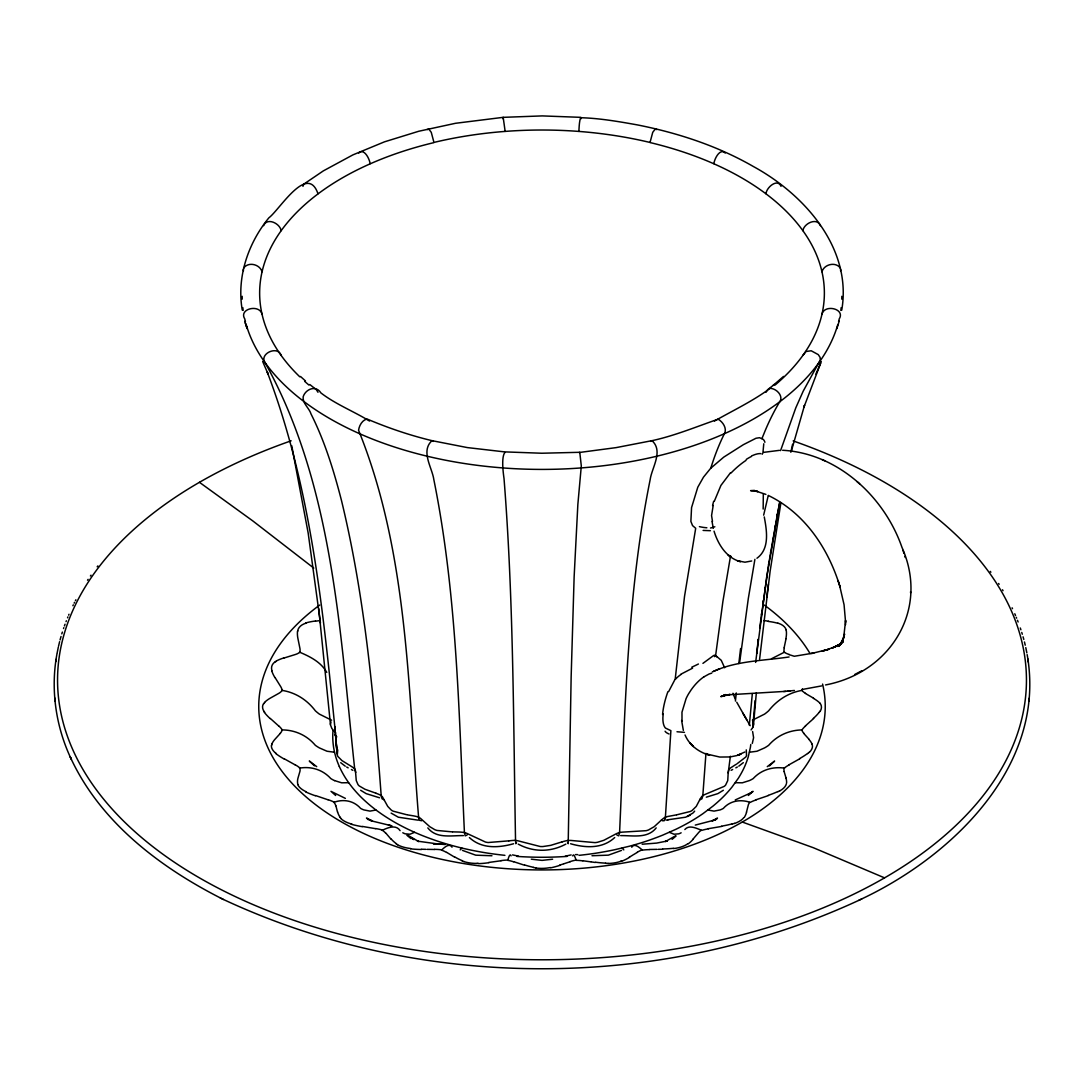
<?xml version="1.0" encoding="UTF-8"?>
<svg xmlns="http://www.w3.org/2000/svg" width="1084" height="1084" viewBox="0 0 1084 1084"><rect width="100%" height="100%" fill="white"/><g stroke="black" fill="none" stroke-linecap="round" stroke-linejoin="round"><path stroke-width="1.5" d="M845.547 624.709L845.601 620.4L843.677 637.677L844.571 633.991L842.282 641.01L843.867 637.433L839.03 646.389M567.528 842.607L568.192 843.704L571.146 677.012L574.127 577.04L577.853 504.426L581.309 465.971L579.764 452.299L541.77 453.234L504.48 451.879L467.339 447.584L431.988 440.66C420.389 451.201 432.137 467.57 433.817 479.521C457.258 595.577 458.966 714.681 464.426 832.566L465.226 835.872L467.15 834.978M662.283 820.737L664.14 820.764L665.319 818.447L670.888 730.657L665.468 728.069A34.051 12.9 -66 0 1 662.907 717.31L663.218 713.949M578.856 131.408C579.195 126.828 579.181 122.126 580.577 117.722C599.303 118.183 618.774 121.557 637.528 124.931C677.893 132.939 717.608 145.934 753.38 166.516C804.301 194.266 852.458 248.236 841.726 310.214M728.177 773.055L727.743 780.575L725.63 785.046A16.409 9.471 0 0 1 724.207 786.374L704.708 794.572A13.699 7.913 0 0 0 702.811 795.683L701.958 798.786L700.101 799.68M702.811 795.683L705.955 753.421M728.272 772.458L730.372 756.253M763.312 493.681L763.163 509.06M861.292 899.124C953.012 855.994 1046.9 765.019 1027.144 654.587M753.543 724.437L756.334 692.812M751.09 729.925L752.716 727.513L755.101 700.616M749.329 725.223L752.337 693.611M1029.19 698.231L1028.919 701.307M735.426 701.063L736.266 692.933M759.613 659.113L770.141 571.132L780.914 502.759M755.629 662.405L766.632 577.42L779.762 502.095L777.133 515.428M738.814 663.543L740.589 648.53M756.822 651.877L756.646 653.34L758.339 639.072L758.15 640.549M715.603 655.698L722.906 601.403L730.575 555.726M502.705 118.617L503.179 117.343L542.244 115.907L580.821 117.343L581.295 118.617M739.708 662.053L748.312 598.531L754.898 559.33M840.561 270.905L840.737 269.537M777.458 513.843L768.8 563.395L759.694 627.975L759.884 626.484M766.645 597.419L768.38 584.154M56.937 654.072C50.42 689.248 55.745 726.266 70.975 758.57M761.361 614.94L761.564 613.436M55.758 661.701L55.88 660.82M55.975 660.21L56.097 659.329M763.082 602.162L763.299 600.644M297.599 631.606L297.734 630.793M764.83 589.669L765.06 588.151M766.632 577.42L766.876 575.889M784.139 647.744L786.036 638.733M650.048 142.424L652.731 132.329L655.102 129.253L656.904 129.511M768.556 564.94L768.8 563.395M770.521 552.718L770.792 551.16M772.675 539.94L772.96 538.382M271.61 745.426L271.935 744.152M57.1 653.191L58.333 647.067M302.951 186.34L303.791 184.144L323.344 170.879L352.869 154.904L384.454 141.841L418.749 131.259L455.51 123.291L503.179 117.343L505.144 131.408M774.897 527.474L775.196 525.903M317.991 193.792C307.45 162.871 279.536 209.917 268.9 217.789C248.06 243.263 236.542 277.192 242.247 310.065M762.879 453.261L763.773 443.79M263.615 225.675C266.867 217.179 279.943 223.236 281.135 230.648M790.832 452.258L792.594 444.223M579.046 855.344A231.542 133.684 0 0 0 594.14 853.46A184.144 106.313 0 0 0 598.097 852.837L600.062 852.512A237.87 137.329 0 0 0 614.438 849.788L629.56 846.184A231.542 133.684 0 0 0 644.817 841.685A184.144 106.313 0 0 0 648.367 840.493L650.115 839.883A237.87 137.329 0 0 0 662.785 835.1L675.766 829.355A231.542 133.684 0 0 0 688.476 822.729A184.144 106.313 0 0 0 691.375 821.049L692.798 820.209A237.87 137.329 0 0 0 702.893 813.691L712.852 806.211A231.542 133.684 0 0 0 722.161 797.905A184.144 106.313 0 0 0 724.207 795.846L725.21 794.816A237.87 137.329 0 0 0 732.039 787.025L738.299 778.298A231.542 133.684 0 0 0 743.57 768.895A184.144 106.313 0 0 0 744.627 766.605L745.128 765.453A237.87 137.329 0 0 0 748.231 756.903L750.372 747.54A231.542 133.684 0 0 0 750.765 744.505M58.536 646.172L59.62 641.687M763.651 515.144L768.271 495.442M713.204 505.442L711.565 515.564L712.486 521.404M572.623 855.886C573.856 852.39 575.739 859.395 576.254 860.371M60.067 639.926L61.029 636.471M791.347 451.107L804.518 405.335L803.989 407.015L821.293 361.582M713.895 163.698C714.37 158.969 719.952 147.736 725.25 153.034M839.179 321.189L836.862 328.628M746.497 812.079L748.123 805.71A21.761 9.81 -11.5 0 1 749.749 802.363M714.329 501.214L720.928 485.415L730.508 472.719M780.575 450.619L795.778 407.882L803.19 391.188L820.222 360.132L820.114 357.435L818.271 354.617L811.198 350.769L806.076 351.487L802.865 355.416A281.989 162.803 0 0 1 775.046 385.064M61.802 633.883L62.357 632.094M507.746 860.371C508.152 859.327 509.697 852.349 511.092 855.859M337.734 749.871L337.3 755.033A16.409 9.471 0 0 0 337.937 756.551L341.921 760.575L350.823 766.076A25.664 14.824 0 0 1 354.915 769.166M579.127 452.516L616.091 447.624L652.012 440.66C663.611 451.201 651.863 467.57 650.183 479.521C626.742 595.577 625.034 714.681 619.574 832.566L618.774 835.872L616.85 834.978M668.665 691.551L675.21 679.031L684.519 596.417L695.698 528.274L692.541 525.591L690.874 521.39L691.565 507.597L697.784 487.217L703.475 477.163L710.711 468.247L713.177 460.836A454.074 225.702 66.1 0 1 724.464 433.573M63.522 628.544L63.821 627.663M752.296 743.448L753.597 737.662L752.608 731.524M516.472 842.607L515.808 843.704L515.537 840.466C513.355 719.762 513.572 598.802 504.006 478.383C503.017 471.648 501.309 456.92 504.873 452.516M64.43 625.915L65.054 624.208M766.009 193.792C766.347 187.424 777.594 177.966 781.049 186.34M66.029 621.633L66.354 620.78M331.054 721.876L330.566 723.394A16.409 9.471 0 0 0 330.485 724.966L331.853 728.489L335.606 732.919M764.898 442.286A47.777 14.024 -57.6 0 0 761.916 438.641L765.087 430.876A454.101 294.157 53 0 1 779.789 401.622M67.547 617.785L67.899 616.904M68.631 615.143L68.997 614.262M815.9 374.116L820.534 363.303M802.865 230.648C804.057 223.236 817.133 217.179 820.385 225.675M299.821 376.839A281.989 162.803 0 0 1 281.135 355.416C277.802 345.105 259.049 353.723 265.011 362.557A298.601 172.397 0 0 0 304.143 401.69A298.601 172.397 0 0 0 359.481 433.641A298.601 172.397 0 0 0 427.272 456.228A298.601 172.397 0 0 0 502.868 467.922A298.601 172.397 0 0 0 581.132 467.922A298.601 172.397 0 0 0 656.728 456.228A298.601 172.397 0 0 0 724.519 433.641C727.174 428.288 722.798 421.825 718.136 419.196C696.375 426.717 674.289 435.931 651.389 440.809L650.861 441.418M752.716 727.513L753.434 725.481A16.409 9.471 0 0 0 753.515 723.922L752.946 721.876M72.899 605.699L73.305 604.858M74.146 603.165L74.566 602.325M75.433 600.631L75.88 599.791M358.75 153.034C364.048 147.736 369.63 158.969 370.105 163.698M821.943 271.745C824.206 264.117 835.913 261.434 840.452 268.236M700.047 799.22L696.253 806.415L692.202 810.412A16.409 9.471 0 0 1 690.237 811.496L676.701 814.829M766.009 392.272L767.675 389.657L774.342 384.468M724.519 433.641A298.601 172.397 0 0 0 779.857 401.69C783.691 395.687 776.076 388.275 770.074 388.357C752.852 401.134 732.784 410.606 714.478 421.053M821.943 314.306C824.409 303.764 845.588 308.75 839.246 318.899A298.601 172.397 0 0 1 838.569 321.718M820.276 710.819L819.314 712.31M842.891 640.237L839.219 645.658L842.742 641.755L837.796 646.443M243.548 268.236C248.087 261.434 259.794 264.117 262.057 271.745M631.728 847.214C634.452 842.525 639.885 848.054 642.446 850.127A21.734 8.265 -5.3 0 1 649.208 849.639M87.519 580.225L88.102 579.357M90.419 575.997L90.988 575.184M263.724 703.719L264.686 702.54M97.194 566.783L97.872 565.916M504.914 855.344A237.87 137.329 0 0 1 491.77 853.731L489.792 853.447A184.144 106.313 0 0 1 485.822 852.837A231.542 133.684 0 0 1 469.535 849.788L461.906 848.094L460.199 849.883M280.349 733.34L275.079 739.153A55.934 29.295 12.8 0 0 271.799 744.112M693.503 812.485L694.654 811.13M693.042 839.111L698.055 833.23A21.707 9.051 -8.7 0 1 701.294 830.249M684.831 829.531C689.248 824.368 696.755 828.488 701.782 830.358A21.788 8.807 -8.8 0 1 708.326 828.854M710.711 468.247L723.76 457.123L743.407 444.657L756.009 438.248L759.505 437.706L761.862 438.722M427.096 129.511L428.898 129.253L431.269 132.329L433.952 142.424A281.989 162.803 0 0 1 649.872 142.424M656.186 827.905C647.568 838.908 632.69 835.398 620.671 835.615M743.326 762.662L738.787 766.158M769.396 765.927L774.626 761.063L767.269 766.645M715.399 819.938L717.5 818.081L712.147 820.886L713.76 820.276L695.291 825.087M805.344 725.955L810.141 721.646M748.326 795.48L753.028 791.32L750.724 792.973L752.391 791.97M813.637 718.502L810.534 721.307M661.145 820.29L654.248 826.672L648.544 829.938A16.409 9.471 0 0 1 646.159 830.683L622.175 832.146A13.699 7.913 0 0 0 619.574 832.566M809.206 752.282L807.675 753.583M692.906 813.081L685.711 817.187L667.717 819.802M783.542 376.419L773.122 385.43M723.353 790.263L717.893 793.61L706.334 797.174M838 645.969L843.135 641.674L838 645.969L841.049 643.53L831.916 648.286L841.13 643.611L835.263 646.809M672.094 839.341L676.037 836.062M756.957 558.233C769.911 548.87 766.794 530.564 764.261 516.919M675.576 835.845L665.386 841.55L667.365 840.967L656.647 843.095L642.175 844.219M724.6 695.332L725.589 694.559M274.794 662.256L276.325 661.267M687.988 843.637L687.242 844.138A18.428 7.845 -6.2 0 1 675.86 848.271L673.34 848.528M461.906 848.094L454.413 846.17A237.87 137.329 0 0 1 440.917 842.227L439.128 841.658A184.144 106.313 0 0 1 435.578 840.466A231.542 133.684 0 0 1 421.202 835.1L414.589 832.322L409.996 834.219L405.335 833.84A48.97 24.526 -67.6 0 1 402.801 832.756M744.803 752.025L736.781 755.589L730.684 756.822M680.63 674.343L692.595 668.15M704.072 676.768L708.95 674.072A30.271 15.352 -54.6 0 1 711.727 673.191M633.042 854.937L637.351 852.349M632.311 855.398L629.276 857.214M749.491 793.705L751.144 792.716L735.237 799.951M825.534 684.952C890.899 672.5 929.544 609.289 901.969 547.379C884.381 496.662 837.702 453.275 782.621 450.267M736.944 763.841L745.765 757.038A16.409 9.471 0 0 0 746.537 755.534L746.266 749.884M735.995 764.396L730.602 767.879A13.699 7.913 0 0 0 729.275 769.22M789.084 764.748L799.829 758.746M771.496 658.76L784.504 652.134M614.696 837.539C602.392 849.057 585.17 847.918 570.591 843.759M702.933 663.367L713.787 655.4M779.924 790.67L777.933 791.713M735.833 767.851L737.337 767.025M731.131 770.317L732.676 769.491M724.383 695.196L722.039 696.429L725.535 694.79L720.792 696.633L730.101 694.41L723.434 695.576L725.982 695.115M854.626 674.56L861.631 670.888M751.334 456.527L750.114 457.15A31.883 10.664 -44.6 0 0 746.293 459.386M222.911 899.232C420.565 991.697 661.254 991.846 859.206 900.167M860.005 899.774L861.794 898.88M858.718 900.411L860.506 899.517M687.581 816.523L688.34 816.157M689.302 815.683L690.074 815.304M621.525 850.412L608.354 855.154L592 855.737M712.31 671.917C736.28 660.684 763.366 660.779 789.071 656.972M382.218 830.358C387.557 827.715 395.972 824.192 400.077 830.642M838.135 645.536L826.32 649.98M713.502 671.389L719.844 668.679M751.713 560.97L744.965 562.203L737.418 560.767L740.507 561.688C726.483 558.003 718.014 544.236 714.044 531.146M621.945 860.818L620.969 861.184M414.589 832.322L408.207 829.355A237.87 137.329 0 0 1 396.934 823.528L395.47 822.702A184.144 106.313 0 0 1 392.571 821.022A231.542 133.684 0 0 1 381.094 813.678L375.958 810.019L369.969 811.117L363.899 809.911A48.97 31.992 -54.7 0 1 360.606 808.393C353.777 800.669 343.533 798.759 333.764 802.377M755.982 799.789L768.461 795.561M740.887 754.125L737.77 755.236L740.562 754.247M564.032 863.731L570.157 861.726M563.544 863.894L559.574 865.195M306.067 623.137L304.076 623.856A18.428 11.924 13 0 0 297.68 630.78M734.424 823.379L732.12 824.097M284.171 657.974L294.916 654.641A21.734 13.889 16.4 0 0 299.807 652.338A21.707 13.726 15.5 0 0 299.794 647.758L297.964 638.733A55.934 36.287 12 0 1 297.463 631.579M562.176 841.834L550.672 845.371L542.908 846.55A16.409 9.471 0 0 1 540.198 846.509L518.152 840.859A13.699 7.913 0 0 0 515.537 840.466M824.816 650.4L822.187 651.159L829.003 649.208L811.564 653.476L813.935 653.002L794.287 656.267L789.071 654.641M752.404 720.196L764.559 714.112A48.97 39.01 -13.6 0 0 768.61 710.833C777.038 700.156 788.556 692.635 802.228 690.345M565.848 844.111C550.577 852.281 533.491 852.336 518.22 844.124M565.265 856.17L571.16 854.924M821.686 685.887L802.648 689.397M754.464 490.388L750.616 490.646L757.879 491.526L754.992 490.808L765.887 494.399M763.854 452.326L779.396 450.348M666.064 820.141L668.286 819.707M375.958 810.019L371.134 806.198A237.87 137.329 0 0 1 362.855 798.881L361.799 797.865A184.144 106.313 0 0 1 359.752 795.819A231.542 133.684 0 0 1 351.961 787.011L348.642 782.702L341.663 782.811L334.604 780.602M552.623 859.219L542.081 860.384L531.296 859.178M550.455 867.539L549.303 867.742A18.428 7.452 0 0 1 535.781 868.013M708.313 828.691L721.646 826.428M421.717 820.737L419.264 820.263L418.6 817.295C408.045 687.744 408.018 552.325 358.574 430.267C359.197 425.592 362.151 420.172 367.002 418.993C388.235 427.99 410.159 435.47 432.611 440.809L433.139 441.418M676.267 814.911L667.717 816.496A13.699 7.913 0 0 0 665.4 817.282M315.539 621.159L320.214 620.576M508.87 840.845L488.139 842.525A16.409 9.471 0 0 1 485.537 842.078L466.77 833.339A13.699 7.913 0 0 0 464.426 832.566A25.664 14.824 0 0 0 457.814 831.984L452.868 831.889M802.228 729.911C789.098 730.115 777.16 735.521 768.637 745.318A48.97 39.132 11.4 0 1 764.532 747.919L756.984 751.239L749.505 752.228M727.608 694.844L785.941 691.335M488.667 862.471L501.038 860.764M513.613 843.745C498.504 847.918 481.824 849.07 469.413 837.607M783.664 691.538L794.423 690.467M787.851 691.145L790.155 690.928M567.04 856.428L561.173 856.753A237.87 137.329 0 0 1 546.051 857.241L544.019 857.254A184.144 106.313 0 0 1 539.913 857.254A231.542 133.684 0 0 1 522.813 856.753L516.96 856.428M729.681 756.944L719.817 757.052L705.278 753.705L709.546 755.169M491.946 855.764L475.727 855.168L462.407 850.371M710.399 530.699L703.109 530.415M299.496 768.122C311.365 766.131 322.802 769.775 330.783 778.556A48.97 37.303 -37.4 0 0 334.59 780.629M649.289 849.49L656.985 849.355M339.346 766.564A231.542 133.684 0 0 1 335.769 756.889L334.495 752.228L327.016 751.239L319.441 747.933A48.97 40.122 -14.4 0 1 315.322 745.291C306.921 735.345 294.956 729.871 281.772 729.911M662.595 849.246L658.232 849.341M478.396 863.338L477.15 863.365M608.083 863.379L605.604 863.338M452.421 831.889L437.028 830.452A16.409 9.471 0 0 1 434.725 829.639L429.752 826.672L420.524 818.379A13.699 7.913 0 0 0 418.6 817.282M427.015 849.355L434.711 849.49M425.768 849.341L421.405 849.246M575.441 854.585L577.799 854.626M684.451 732.35L676.999 731.754M784.504 768.122C772.675 766.415 761.198 769.843 753.177 778.597A48.97 36.558 34 0 1 749.356 780.602L742.323 782.811L735.359 782.702M463.396 835.615C451.364 835.371 436.459 838.935 427.814 827.905M441.906 844.273L433.329 843.718L445.104 844.504M438.451 844.043L417.462 841.143L418.654 841.563L407.516 835.046M763.786 620.576L768.461 621.159M582.962 860.764L590.699 861.834M410.673 848.528L409.413 848.365A18.428 7.859 6.3 0 1 397.367 844.68M595.333 862.471L591.268 861.916M535.848 867.932L533.545 867.539M407.733 814.911L412.489 815.696A25.664 14.824 0 0 1 418.709 817.173M406.866 814.761L393.086 811.157A16.409 9.471 0 0 1 391.216 810.019L387.747 806.415L382.544 797.025A13.699 7.913 0 0 0 381.189 795.683C373.912 696.66 364.915 597.176 341.474 500.469C333.845 470.876 324.834 441.445 311.067 414.074C309.333 408.14 302.287 403.316 303.181 396.717C305.498 389.264 315.823 384.671 320.918 392.936C335.81 404.373 353.953 411.432 369.522 421.053M512.447 854.883L518.437 856.103M362.354 826.428L375.701 828.691M418.004 820.154L398.356 817.214L391.134 813.122M391.039 825.656L373.343 821.347L366.473 818.041L368.506 819.843M388.411 824.992L391.947 825.886M281.772 690.345C295.525 692.405 307.124 699.925 315.363 710.819A48.97 40.243 12 0 0 319.414 714.126L331.596 720.196M383.899 799.68L382.042 798.786L381.189 795.683M351.893 824.097L350.715 823.745M513.843 861.739L524.426 865.195M379.563 797.783L366.162 793.637L360.647 790.263M777.933 623.137L778.949 623.49A18.428 11.91 -13 0 1 786.266 629.953M742.283 822.038L813.406 847.742L884.558 877.864M709.18 755.047C698.733 752.201 689.302 745.087 685.034 734.966M464.033 861.536L462.055 860.818M315.539 795.561L328.018 799.789M375.999 793.231L364.929 789.247L359.278 785.954A16.409 9.471 0 0 1 357.991 784.572L356.257 780.561L355.444 770.724A13.699 7.913 0 0 0 354.725 769.22C339.983 632.731 333.357 485.063 265.011 362.557A298.601 172.397 0 0 1 246.19 324.509M708.042 810.019L714.031 811.117L720.074 809.924A48.97 31.436 51.4 0 0 723.326 808.42C730.169 800.697 740.453 799.057 750.236 802.377A21.734 9.553 -11.9 0 1 756.09 799.924M345.376 798.38L330.986 791.334L335.674 795.48M299.496 652.134C309.97 656.565 321.04 662.039 326.758 672.405M822.173 459.589L824.694 460.754M768.488 495.537C803.393 512.475 827.092 546.092 839.246 584.344L838.921 583.273L840.073 587.094L838.921 583.273M716.09 655.915L721.253 660.332L724.627 667.744M306.067 791.713L305.051 791.198A18.428 8.957 11.3 0 1 297.734 784.518M70.528 757.581C100.121 821.753 159.226 866.766 220.77 898.148M221.583 898.568L223.412 899.476M220.269 897.891L222.084 898.812M351.419 769.532L352.869 770.317M346.69 767.038L348.167 767.851M446.649 852.349L454.724 857.214M284.171 758.746L294.929 764.748M813.637 698.218L805.344 693.435M397.543 844.626L396.012 843.637M345.254 766.185L340.715 762.702M411.744 838.217L413.966 839.585L412.936 838.948M669.411 832.322L674.004 834.219L678.638 833.853A48.97 24.146 64.6 0 0 681.131 832.797M199.442 482.312L252.816 520.93L313.777 568.084M316.704 766.632L309.279 761.009L314.495 765.819M309.794 384.522L316.325 389.657L317.991 392.272M406.934 835.303L410.999 838.609M276.325 753.583L275.526 752.933M728.204 554.954L730.928 557.176L728.285 555.022M623.801 849.883L622.094 848.094M857.038 481.594L859.639 483.843M300.485 376.46L305.458 380.931M270.363 718.502L278.656 725.955M336.799 736.89L334.82 734.816M385.945 833.23L390.958 839.111M340.877 818.366L339.929 817.187M808.935 739.153L803.65 733.34M819.829 703.123L819.314 702.54A55.934 31.382 -13.1 0 0 813.393 698.367M990.275 571.39L990.884 572.216M348.642 782.702L345.688 778.285A237.87 137.329 0 0 1 340.972 769.979L340.417 768.841A184.144 106.313 0 0 1 339.346 766.564M452.028 847.16C449.277 842.485 443.979 847.851 441.554 850.127A21.734 8.333 6 0 1 446.405 852.39M264.686 712.31L264.171 711.565M998.621 583.49L999.123 584.276M750.155 725.697L744.749 716.361M355.728 772.458L354.725 769.234M742.743 713.015L746.74 719.654M744.776 716.402L736.754 702.229M1002.497 589.764L1003.039 590.672M275.065 677.568L280.349 686.05A21.707 12.723 16 0 1 282.179 690.386M262.057 314.306C259.591 303.764 238.412 308.75 244.754 318.899A298.601 172.397 0 0 0 245.431 321.718M1012.117 607.826L1012.51 608.666M70.148 756.74L70.596 757.73M70.921 758.421L71.368 759.41M262.653 361.446L268.1 374.116L267.314 372.259C310.58 485.835 322.937 608.002 334.929 728.096M1014.8 613.774L1015.532 615.536M735.155 698.936L732.987 693.259M1016.264 617.284L1016.616 618.165M1017.456 620.305L1018.12 621.999M1020.288 627.988L1020.898 629.777M812.065 744.152L812.255 744.776A18.428 9.661 -12.9 0 1 809.382 752.31M903.988 553.382L903.026 550.428M335.877 805.71L337.503 812.079M297.924 784.531L297.599 783.244A55.934 27.141 11.2 0 1 298.005 778L299.862 771.632A21.734 10.664 14.7 0 0 299.78 768.149M838.379 581.607L838.04 580.577L839.246 584.344M244.821 321.392L247.152 328.682L245.296 322.869M1021.751 632.446L1022.307 634.235M904.883 556.349L905.221 557.474M839.734 585.97L844.07 604.777L845.574 622.23M1023.066 636.823L1023.797 639.424M786.076 630.007L786.401 631.606A55.934 36.192 -12.8 0 1 785.873 638.733M786.036 777.987L784.139 771.632M271.935 670.711L271.745 669.898A18.428 11.206 13.9 0 1 274.645 662.161M1024.461 641.972L1025.234 645.183M683.354 730.413L681.619 720.481M334.495 752.228L333.628 747.526A237.87 137.329 0 0 1 332.788 738.8L332.761 737.621A184.144 106.313 0 0 1 332.761 735.25A231.542 133.684 0 0 1 333.018 730.616M1025.789 647.609L1026.833 652.839M291.745 445.714L308.168 533.03L320.457 623.097M713.299 528.314L712.025 521.431M1027.849 658.909L1028.296 662.134M243.263 269.537L243.439 270.905M318.737 608.639L330.457 724.437M55.081 701.24L54.783 697.974M335.972 739.722L337.097 752.974L334.82 726.565L337.11 754.003M910.574 591.688L910.587 592.907M637.256 852.322A21.707 8.537 -5.4 0 1 641.999 849.937M629.574 857.295A55.934 23.374 -2.6 0 1 622.379 860.994M621.037 861.211A18.428 7.561 -3.2 0 1 608.07 863.474M605.712 863.135A55.934 23.021 -3.3 0 1 595.59 862.227M576.268 860.33A21.734 8.008 -1.6 0 1 582.799 860.886M570.021 861.672A21.707 8.265 -1.8 0 1 575.956 860.1M559.886 865.344A55.934 23.171 0.5 0 1 550.808 867.81M533.748 867.363A55.934 22.71 -0.1 0 1 524.778 865.005M507.786 860.33A21.734 8.022 2.2 0 1 513.626 861.821M500.916 860.655A21.707 8.265 1.8 0 1 507.624 860.059M488.911 862.701A55.934 23.55 3.5 0 1 478.572 863.677M477.177 863.42A18.428 7.561 3.2 0 1 463.911 861.604M462.299 860.71A55.934 22.994 3.1 0 1 455.077 857.119M434.657 849.368A21.707 8.537 5.4 0 1 441.649 849.829M421.5 849.517A55.934 24.485 6.4 0 1 410.646 848.867M396.216 843.609A55.934 23.875 6.2 0 1 391.256 839.084M382.367 830.317A21.734 8.902 9.4 0 1 385.714 833.244M375.714 828.582A21.707 9.051 8.6 0 1 382.503 830.087M362.3 826.686A55.934 25.908 8.9 0 1 351.69 824.382M350.674 823.786A18.428 8.333 9 0 1 340.688 818.379M340.024 817.187A55.934 25.284 8.9 0 1 337.666 812.092M333.98 802.377A21.734 9.702 12.4 0 1 335.701 805.683M328.1 799.707A21.707 9.783 11.5 0 1 334.17 802.201M315.363 795.764A55.934 27.737 11 0 1 305.742 791.93M295.011 764.694A21.707 10.691 13.8 0 1 299.956 768.028M283.94 758.881A55.934 29.837 12.5 0 1 275.959 753.705M275.458 752.946A18.428 9.675 13 0 1 271.42 745.385M282.097 729.993A21.734 11.734 16.3 0 1 280.255 733.299M278.724 725.928A21.707 11.694 15.3 0 1 282.219 729.884M270.146 718.57A55.934 32.059 13.2 0 1 264.347 712.364M264.103 711.565A18.428 10.434 13.9 0 1 263.548 703.651M264.469 702.446A55.934 31.612 13.8 0 1 270.255 698.15L278.656 693.435A21.734 12.832 16.9 0 0 282.097 690.494M274.93 677.581A55.934 34.254 13.1 0 1 271.691 670.698M276.095 661.104A55.934 33.929 13.8 0 1 284.049 657.852M305.878 622.907A55.934 36.097 12.9 0 1 315.458 621.01M768.312 621.43A55.934 35.704 -12.4 0 1 777.838 623.259M784.179 652.216A21.734 13.713 -16.6 0 1 784.328 647.744M789.247 654.438A21.707 13.74 -15.5 0 1 784.328 652.256M801.943 690.372A21.734 12.642 -16.9 0 1 802.363 688.909M805.548 693.286A21.707 12.723 -16 0 1 801.984 690.454M819.883 703.096A18.428 10.42 -13.9 0 1 820.466 710.819M819.206 712.296A55.934 31.721 -13.8 0 1 813.352 718.421M801.997 729.898A21.734 11.545 -16.1 0 1 805.548 726.009M803.867 733.245A21.707 11.694 -15.3 0 1 801.903 729.993M808.732 739.234A55.934 29.187 -12.1 0 1 812.106 744.139M807.512 753.515A55.934 29.403 -12.9 0 1 799.572 758.597M784.328 768.082A21.734 10.488 -14.4 0 1 789.247 764.843M784.301 771.591A21.707 10.691 -13.8 0 1 784.084 768.163M785.927 778.014A55.934 27.154 -10.4 0 1 786.577 783.231M786.334 783.881A18.428 8.943 -11.3 0 1 780.06 790.737M777.756 791.591A55.934 27.236 -11.3 0 1 768.271 795.331M746.551 812.079A55.948 25.447 -8.2 0 1 744.396 817.201M743.692 817.783A18.428 8.32 -9 0 1 734.518 823.461M731.985 823.921A55.934 25.366 -9 0 1 721.592 826.157M693.232 839.124A55.934 24.146 -5.6 0 1 688.408 843.718M673.327 848.311A55.934 23.929 -6.3 0 1 662.703 848.962M822.58 684.072A283.236 163.521 0 0 1 467.611 864.192A283.236 163.521 0 0 1 319.726 605.048M764.274 605.048A283.236 163.521 0 0 1 810.073 653.611M793.176 440.917A484.453 279.699 0 0 1 910.79 861.455A484.453 279.699 0 0 1 172.966 861.292A484.453 279.699 0 0 1 291.135 440.809M682.31 721.321A19.905 10.298 -55 0 1 682.012 720.508L681.971 712.202L686.05 698.719A28.374 14.661 -54.7 0 1 688.597 693.787L691.104 689.939A30.162 15.42 -54.7 0 1 704.072 676.701M751.578 455.985A34.336 12.127 -46.3 0 1 760.792 453.627M730.995 473.044A33.983 11.409 -44.6 0 1 746.022 460.375M712.567 505.537A219.415 129.199 -24.6 0 1 713.665 501.323M837.81 324.509A298.601 172.397 0 0 1 818.989 362.557A298.601 172.397 0 0 1 779.857 401.69M728.272 773.055A25.664 14.824 0 0 1 729.071 769.193M619.465 832.458A25.664 14.824 0 0 0 614.181 834.856L603.883 840.276L597.623 842.254A16.409 9.471 0 0 1 594.981 842.62L571.16 840.466A13.699 7.913 0 0 0 568.463 840.466M661.213 820.303A25.664 14.824 0 0 1 665.237 817.201M562.217 841.875A25.664 14.824 0 0 1 568.395 840.357M508.884 840.899A25.664 14.824 0 0 1 515.537 840.344M375.958 793.271A25.664 14.824 0 0 1 381.338 795.602M700.129 799.233A25.664 14.824 0 0 1 702.622 795.629M243.182 310.458A298.601 172.397 0 0 1 242.83 307.626M242.22 299.143A298.601 172.397 0 0 1 242.179 296.311M841.821 296.311A298.601 172.397 0 0 1 841.78 299.143M841.17 307.626A298.601 172.397 0 0 1 840.818 310.458M716.117 656.497A19.39 4.282 50.3 0 1 716.632 656.782M714.546 656.647A23.862 6.396 64.5 0 1 715.128 654.817M762.323 453.789A94.904 28.577 -56.3 0 1 762.215 454.264M669.045 733.976A22.032 7.019 -2.7 0 1 665.088 731.239M662.581 714.491A54.159 22.317 -63.5 0 1 667.907 691.66M675.454 679.261A26.463 25.84 -64.5 0 1 680.82 674.627M706.863 527.786A33.712 11.45 -8.3 0 1 699.424 526.621M698.421 664.018A25.352 2.453 -24.4 0 1 691.782 667.175M714.844 526.783A47.127 35.745 -59.5 0 1 710.521 528.003M308.954 385.077A281.989 162.803 0 0 1 304.699 381.365M281.135 355.416A281.989 162.803 0 0 1 433.776 142.654M650.237 142.6A281.989 162.803 0 0 1 802.878 355.362M716.578 818.854L715.155 819.667L716.578 818.854M371.771 820.886L370.172 820.276L371.771 820.886M693.191 746.456L689.98 743.068L693.218 746.483"/></g></svg>
